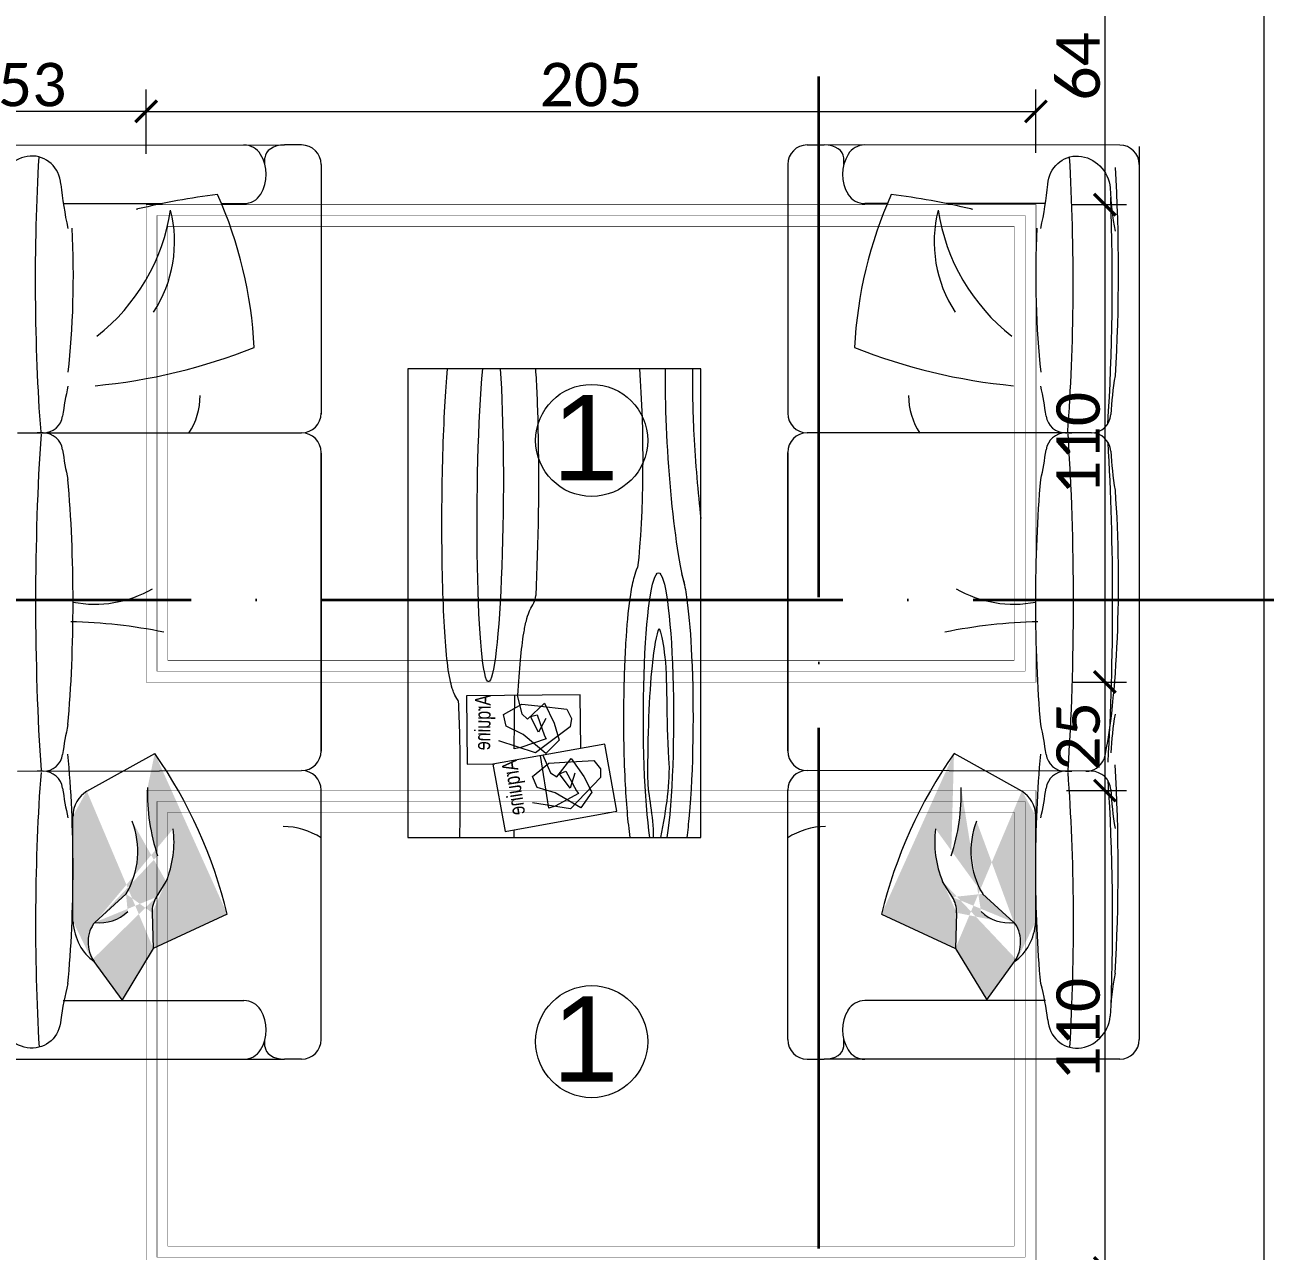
# Model space of a CAD drawing. Header units: centimetres. Extents: x -26724 to 60145, y -23645 to 6771.
# Drawn here: x -11501.2 to -11215.4, y 1959 to 2241.6 of the extents above; entities that cross this region are included whole.
import ezdxf

# ---------------------------------------------------------------- set-up
doc = ezdxf.new("R2010")
doc.units = ezdxf.units.CM
doc.linetypes.add('ACAD_ISO04W100', pattern=[30, 24, -3, 0, -3])
doc.linetypes.add('DALEKOVOD_VN', pattern=[5, 2.5, -2.5])
doc.layers.add('2.IZGLED', color=7, linetype='Continuous', lineweight=13)
doc.layers.add('4.KOTE', color=88, linetype='Continuous', lineweight=15)
doc.layers.add('3.IZGLED 2', color=7, linetype='Continuous', lineweight=9, true_color=0x4a4a4a)
doc.layers.add('IZGLED 2', color=253, linetype='Continuous', lineweight=9, true_color=0x828282)
doc.styles.add('0.15', font='arial.ttf', dxfattribs={"height": 0.15})
doc.styles.add('Gerardo I', font='techl___.ttf', dxfattribs={"width": 0.9, "height": 0.3})
doc.styles.get("Standard").update_dxf_attribs({"font": 'calibri.ttf'})
doc.dimstyles.new('ja 1 50', dxfattribs={"dimtxt": 10, "dimasz": 5, "dimexe": 5, "dimexo": 5, "dimgap": 1, "dimtad": 1, "dimdec": 0, "dimtxsty": 'Standard', "dimblk": 'ARCHTICK', "dimcen": 2.5, "dimclrd": 256, "dimclrt": 7, "dimadec": 0, "dimazin": 0, "dimtfac": 1, "dimtdec": 0, "dimtix": 1, "dimtmove": 1, "dimatfit": 3, "dimldrblk": 'ARCHTICK', "dimfxl": 10, "dimfxlon": 1, "dimlwd": 0, "dimlwe": 9, "dimarcsym": 0})

# ---------------------------------------------------------------- blocks, each defined once
blk = doc.blocks.new('_ArchTick')
at = {"color": 0, "linetype": 'ByBlock', "const_width": 0.15}
blk.add_lwpolyline([(-0.5, -0.5), (0.5, 0.5)], dxfattribs=at)
blk = doc.blocks.new('*D1903')
at = {"layer": '4.KOTE', "color": 0, "lineweight": 9, "transparency": 16777216}
for p, q in [((-11473.22, 2213.27), (-11473.22, 2226.64)), ((-11268.22, 2212.05), (-11268.22, 2226.64))]:
    blk.add_line(p, q, dxfattribs=at)
at = {"layer": '4.KOTE', "lineweight": 0, "transparency": 16777216}
blk.add_line((-11473.22, 2221.64), (-11268.22, 2221.64), dxfattribs=at)
at = {"layer": 'Defpoints', "color": 0, "transparency": 16777216}
for p in [(-11268.22, 2221.64), (-11473.22, 2200.14, 13.5), (-11268.22, 2170.07, 13.5)]:
    blk.add_point(p, dxfattribs=at)
at = {"layer": '4.KOTE', "lineweight": 0, "transparency": 16777216, "xscale": 5, "yscale": 5, "zscale": 5, "rotation": 180}
blk.add_blockref('_ArchTick', (-11473.22, 2221.64), dxfattribs=at)
at = {"layer": '4.KOTE', "lineweight": 0, "transparency": 16777216, "xscale": 5, "yscale": 5, "zscale": 5}
blk.add_blockref('_ArchTick', (-11268.22, 2221.64), dxfattribs=at)
at = {"layer": '4.KOTE', "color": 7, "transparency": 16777216, "insert": (-11370.72, 2227.76), "char_height": 10, "attachment_point": 5}
blk.add_mtext('205', dxfattribs=at)
blk = doc.blocks.new('*D1904')
at = {"layer": '4.KOTE', "color": 0, "lineweight": 9, "transparency": 16777216}
for p, q in [((-11525.73, 2211.89), (-11525.73, 2226.64)), ((-11473.22, 2211.84), (-11473.22, 2226.64))]:
    blk.add_line(p, q, dxfattribs=at)
at = {"layer": '4.KOTE', "lineweight": 0, "transparency": 16777216}
blk.add_line((-11473.22, 2221.64), (-11525.73, 2221.64), dxfattribs=at)
at = {"layer": 'Defpoints', "color": 0, "transparency": 16777216}
for p in [(-11525.73, 2221.64), (-11525.73, 2154.06, 13.5), (-11473.22, 2145.14, 13.5)]:
    blk.add_point(p, dxfattribs=at)
at = {"layer": '4.KOTE', "lineweight": 0, "transparency": 16777216, "xscale": 5, "yscale": 5, "zscale": 5, "rotation": 180}
blk.add_blockref('_ArchTick', (-11525.73, 2221.64), dxfattribs=at)
at = {"layer": '4.KOTE', "lineweight": 0, "transparency": 16777216, "xscale": 5, "yscale": 5, "zscale": 5}
blk.add_blockref('_ArchTick', (-11473.22, 2221.64), dxfattribs=at)
at = {"layer": '4.KOTE', "color": 7, "transparency": 16777216, "insert": (-11499.47, 2227.76), "char_height": 10, "attachment_point": 5}
blk.add_mtext('53', dxfattribs=at)
blk = doc.blocks.new('*D1907')
at = {"layer": '4.KOTE', "color": 0, "lineweight": 9, "transparency": 16777216}
for p, q in [((-11260.34, 2263.89), (-11247.34, 2263.89)), ((-11259.94, 2200.14), (-11247.34, 2200.14))]:
    blk.add_line(p, q, dxfattribs=at)
at = {"layer": '4.KOTE', "lineweight": 0, "transparency": 16777216}
blk.add_line((-11252.34, 2263.89), (-11252.34, 2200.14), dxfattribs=at)
at = {"layer": 'Defpoints', "color": 0, "transparency": 16777216}
for p in [(-11270.8, 2263.89, 13.5), (-11268.22, 2200.14, 13.5), (-11252.34, 2200.14)]:
    blk.add_point(p, dxfattribs=at)
at = {"layer": '4.KOTE', "lineweight": 0, "transparency": 16777216, "xscale": 5, "yscale": 5, "zscale": 5}
for p, rotation in [((-11252.34, 2263.89), 90), ((-11252.34, 2200.14), 270)]:
    blk.add_blockref('_ArchTick', p, dxfattribs=dict(at, rotation=rotation))
at = {"layer": '4.KOTE', "color": 7, "transparency": 16777216, "insert": (-11258.46, 2232.01), "char_height": 10, "attachment_point": 5, "rotation": 90}
blk.add_mtext('64', dxfattribs=at)
blk = doc.blocks.new('*D1908')
at = {"layer": '4.KOTE', "color": 0, "lineweight": 9, "transparency": 16777216}
for p, q in [((-11259.94, 2200.14), (-11247.34, 2200.14)), ((-11259.94, 2090.14), (-11247.34, 2090.14))]:
    blk.add_line(p, q, dxfattribs=at)
at = {"layer": '4.KOTE', "lineweight": 0, "transparency": 16777216}
blk.add_line((-11252.34, 2200.14), (-11252.34, 2090.14), dxfattribs=at)
at = {"layer": 'Defpoints', "color": 0, "transparency": 16777216}
for p in [(-11268.22, 2200.14, 13.5), (-11268.22, 2090.14, 13.5), (-11252.34, 2090.14)]:
    blk.add_point(p, dxfattribs=at)
at = {"layer": '4.KOTE', "lineweight": 0, "transparency": 16777216, "xscale": 5, "yscale": 5, "zscale": 5}
for p, rotation in [((-11252.34, 2200.14), 90), ((-11252.34, 2090.14), 270)]:
    blk.add_blockref('_ArchTick', p, dxfattribs=dict(at, rotation=rotation))
at = {"layer": '4.KOTE', "color": 7, "transparency": 16777216, "insert": (-11258.47, 2145.14), "char_height": 10, "attachment_point": 5, "rotation": 90}
blk.add_mtext('110', dxfattribs=at)
blk = doc.blocks.new('*D1909')
at = {"layer": '4.KOTE', "color": 0, "lineweight": 9, "transparency": 16777216}
for p, q in [((-11259.94, 2090.14), (-11247.34, 2090.14)), ((-11261.21, 2065.14), (-11247.34, 2065.14))]:
    blk.add_line(p, q, dxfattribs=at)
at = {"layer": '4.KOTE', "lineweight": 0, "transparency": 16777216}
blk.add_line((-11252.34, 2090.14), (-11252.34, 2065.14), dxfattribs=at)
at = {"layer": 'Defpoints', "color": 0, "transparency": 16777216}
for p in [(-11268.22, 2090.14, 13.5), (-11280.15, 2065.14, 13.5), (-11252.34, 2065.14)]:
    blk.add_point(p, dxfattribs=at)
at = {"layer": '4.KOTE', "lineweight": 0, "transparency": 16777216, "xscale": 5, "yscale": 5, "zscale": 5}
for p, rotation in [((-11252.34, 2090.14), 90), ((-11252.34, 2065.14), 270)]:
    blk.add_blockref('_ArchTick', p, dxfattribs=dict(at, rotation=rotation))
at = {"layer": '4.KOTE', "color": 7, "transparency": 16777216, "insert": (-11258.47, 2077.64), "char_height": 10, "attachment_point": 5, "rotation": 90}
blk.add_mtext('25', dxfattribs=at)
blk = doc.blocks.new('*D1910')
at = {"layer": '4.KOTE', "color": 0, "lineweight": 9, "transparency": 16777216}
for p, q in [((-11261.21, 2065.14), (-11247.34, 2065.14)), ((-11259.94, 1955.14), (-11247.34, 1955.14))]:
    blk.add_line(p, q, dxfattribs=at)
at = {"layer": '4.KOTE', "lineweight": 0, "transparency": 16777216}
blk.add_line((-11252.34, 2065.14), (-11252.34, 1955.14), dxfattribs=at)
at = {"layer": 'Defpoints', "color": 0, "transparency": 16777216}
for p in [(-11280.15, 2065.14, 13.5), (-11268.22, 1955.14, 13.5), (-11252.34, 1955.14)]:
    blk.add_point(p, dxfattribs=at)
at = {"layer": '4.KOTE', "lineweight": 0, "transparency": 16777216, "xscale": 5, "yscale": 5, "zscale": 5}
for p, rotation in [((-11252.34, 2065.14), 90), ((-11252.34, 1955.14), 270)]:
    blk.add_blockref('_ArchTick', p, dxfattribs=dict(at, rotation=rotation))
at = {"layer": '4.KOTE', "color": 7, "transparency": 16777216, "insert": (-11258.47, 2010.14), "char_height": 10, "attachment_point": 5, "rotation": 90}
blk.add_mtext('110', dxfattribs=at)
blk = doc.blocks.new('*D1936')
at = {"layer": '4.KOTE', "color": 0, "lineweight": 9, "transparency": 16777216}
for p, q in [((-11225.72, 1086.77), (-11225.72, 1071.77)), ((-11430.72, 1085.09), (-11430.72, 1071.77))]:
    blk.add_line(p, q, dxfattribs=at)
at = {"layer": '4.KOTE', "lineweight": 0, "transparency": 16777216}
blk.add_line((-11430.72, 1076.77), (-11225.72, 1076.77), dxfattribs=at)
at = {"layer": 'Defpoints', "color": 0, "transparency": 16777216}
for p in [(-11225.72, 2196.5, 13.5), (-11430.72, 1097.87, 13.5), (-11225.72, 1076.77)]:
    blk.add_point(p, dxfattribs=at)
at = {"layer": '4.KOTE', "lineweight": 0, "transparency": 16777216, "xscale": 5, "yscale": 5, "zscale": 5, "rotation": 180}
blk.add_blockref('_ArchTick', (-11430.72, 1076.77), dxfattribs=at)
at = {"layer": '4.KOTE', "lineweight": 0, "transparency": 16777216, "xscale": 5, "yscale": 5, "zscale": 5}
blk.add_blockref('_ArchTick', (-11225.72, 1076.77), dxfattribs=at)
at = {"layer": '4.KOTE', "color": 7, "transparency": 16777216, "insert": (-11328.22, 1082.89), "char_height": 10, "attachment_point": 5}
blk.add_mtext('205', dxfattribs=at)

msp = doc.modelspace()

# ---------------------------------------------------------------- hatches: boundary and pattern name
at = {"layer": '3.IZGLED 2', "ltscale": 0.3}
h = msp.add_hatch(dxfattribs=at)
h.set_pattern_fill('HOUND', color=256, scale=0.014265, angle=-270, style=0)
h.set_pattern_definition([(90, (4946631.5028, -6595937.697652), (-0.022645856909893, 0.090583427639574), [0.3623337105583, -0.1811668552791]), (180, (4946631.5028, -6595937.697652), (0.090583427639574, -0.022645856909894), [0.3623337105583, -0.1811668552791])])
edge = h.paths.add_edge_path()
edge.add_arc((-11562.27, 2010.35), 110.91, 13.7123, 34.8399)
edge.add_line((-11471.24, 2073.71), (-11486.86, 2064.96))
edge.add_ellipse((-11484.09, 2059.27), major_axis=(0, 6.42), ratio=0.931759, start_angle=27.5786, end_angle=90)
edge.add_line((-11490.07, 2059.27), (-11490.07, 2034.88))
edge.add_ellipse((-11480.43, 2035.79), major_axis=(0, 11.53), ratio=0.838444, start_angle=94.5566, end_angle=150.6541)
edge.add_line((-11485.17, 2025.74), (-11478.78, 2016.95))
edge.add_line((-11478.78, 2016.95), (-11471.57, 2028.76))
edge.add_line((-11471.57, 2028.76), (-11454.52, 2036.64))
edge = h.paths.add_edge_path(flags=17)
edge.add_ellipse((-11484.09, 2059.27), major_axis=(0, 6.42), ratio=0.931759, start_angle=27.5786, end_angle=90)
edge = h.paths.add_edge_path(flags=16)
edge.add_line((-11490.07, 2034.88), (-11490.07, 2059.27))
edge = h.paths.add_edge_path(flags=17)
edge.add_ellipse((-11480.43, 2035.79), major_axis=(0, 11.53), ratio=0.838444, start_angle=94.5566, end_angle=150.6541)
edge = h.paths.add_edge_path(flags=17)
edge.add_line((-11478.78, 2016.95), (-11485.17, 2025.74))
edge = h.paths.add_edge_path(flags=17)
edge.add_line((-11471.57, 2028.76), (-11478.78, 2016.95))
edge = h.paths.add_edge_path(flags=17)
edge.add_line((-11454.52, 2036.64), (-11471.57, 2028.76))
edge = h.paths.add_edge_path(flags=17)
edge.add_arc((-11562.27, 2010.35), 110.91, 13.7123, 34.8399)
edge = h.paths.add_edge_path(flags=0)
edge.add_line((-11486.86, 2064.96), (-11471.24, 2073.71))
h.paths.add_polyline_path([(-11486.86, 2064.96), (-11471.24, 2073.71)], flags=0)
edge = h.paths.add_edge_path(flags=16)
edge.add_line((-11486.86, 2064.96), (-11471.24, 2073.71))
edge.add_line((-11486.86, 2064.96), (-11471.24, 2073.71))
edge.add_line((-11486.86, 2064.96), (-11471.24, 2073.71))
edge.add_arc((-11427.83, 2064.36), 45.07, 178.1229, 198.4601)
edge.add_arc((-11483.77, 2043.56), 8.89, 261.746, 315.1248)
edge.add_arc((-11494.15, 2051.14), 19.02, 328.9608, 381.4062)
edge.add_arc((-11490.88, 2053.37), 24.08, 337.5754, 367.043)
edge.add_ellipse((-11481.52, 2029.92), major_axis=(-0.76, 6.37), ratio=0.787292, start_angle=35.3802, end_angle=125.3802)
edge.add_arc((-11465.42, 2037.19), 6.42, 148.0124, 181.8463)
edge.add_line((-11477.85, 2041.33), (-11485.04, 2034.77))
edge.add_line((-11470.86, 2040.59), (-11468.62, 2044.18))
edge.add_line((-11471.83, 2036.98), (-11471.57, 2028.76))
h = msp.add_hatch(dxfattribs=at)
h.set_pattern_fill('HOUND', color=256, scale=0.014265, angle=-270, style=0)
h.set_pattern_definition([(90, (4946611.5028, -6595937.697652), (-0.022645856909893, 0.090583427639574), [0.3623337105583, -0.1811668552791]), (180, (4946611.5028, -6595937.697652), (0.090583427639574, -0.022645856909894), [0.3623337105583, -0.1811668552791])])
edge = h.paths.add_edge_path()
edge.add_arc((-11196.07, 2010.35), 110.91, 145.1601, 166.2877)
edge.add_line((-11303.82, 2036.64), (-11286.78, 2028.76))
edge.add_line((-11286.78, 2028.76), (-11279.56, 2016.95))
edge.add_line((-11279.56, 2016.95), (-11273.18, 2025.74))
edge.add_ellipse((-11277.92, 2035.79), major_axis=(0, -11.53), ratio=0.838444, start_angle=29.3459, end_angle=85.4434)
edge.add_line((-11268.28, 2034.88), (-11268.28, 2059.27))
edge.add_ellipse((-11274.26, 2059.27), major_axis=(0, -6.42), ratio=0.931759, start_angle=90, end_angle=152.4214)
edge.add_line((-11271.49, 2064.96), (-11287.1, 2073.71))
edge = h.paths.add_edge_path(flags=17)
edge.add_ellipse((-11274.26, 2059.27), major_axis=(0, -6.42), ratio=0.931759, start_angle=90, end_angle=152.4214)
edge = h.paths.add_edge_path(flags=17)
edge.add_line((-11268.28, 2034.88), (-11268.28, 2059.27))
edge = h.paths.add_edge_path(flags=16)
edge.add_ellipse((-11277.92, 2035.79), major_axis=(0, -11.53), ratio=0.838444, start_angle=29.3459, end_angle=85.4434)
edge = h.paths.add_edge_path(flags=17)
edge.add_line((-11279.56, 2016.95), (-11273.18, 2025.74))
edge = h.paths.add_edge_path(flags=17)
edge.add_line((-11286.78, 2028.76), (-11279.56, 2016.95))
edge = h.paths.add_edge_path(flags=17)
edge.add_line((-11303.82, 2036.64), (-11286.78, 2028.76))
edge = h.paths.add_edge_path(flags=17)
edge.add_arc((-11196.07, 2010.35), 110.91, 145.1601, 166.2877)
edge = h.paths.add_edge_path(flags=16)
edge.add_line((-11271.49, 2064.96), (-11287.1, 2073.71))
h.paths.add_polyline_path([(-11271.49, 2064.96), (-11287.1, 2073.71)], flags=16)
edge = h.paths.add_edge_path(flags=17)
edge.add_line((-11271.49, 2064.96), (-11287.1, 2073.71))
edge.add_line((-11271.49, 2064.96), (-11287.1, 2073.71))
edge.add_line((-11271.49, 2064.96), (-11287.1, 2073.71))
edge.add_arc((-11330.51, 2064.36), 45.07, 341.5399, 361.8771)
edge.add_arc((-11274.58, 2043.56), 8.89, 224.8752, 278.254)
edge.add_arc((-11264.2, 2051.14), 19.02, 158.5938, 211.0392)
edge.add_arc((-11267.47, 2053.37), 24.08, 172.957, 202.4246)
edge.add_ellipse((-11276.83, 2029.92), major_axis=(-0.76, -6.37), ratio=0.787292, start_angle=54.6198, end_angle=144.6198)
edge.add_arc((-11292.93, 2037.19), 6.42, 358.1537, 391.9876)
edge.add_line((-11280.5, 2041.33), (-11273.3, 2034.77))
edge.add_line((-11287.48, 2040.59), (-11289.73, 2044.18))
edge.add_line((-11286.51, 2036.98), (-11286.78, 2028.76))

# ---------------------------------------------------------------- linework, layer by layer
at = {"layer": '2.IZGLED', "color": 116, "ltscale": 12, "true_color": 0x136734, "const_width": 0.1, "elevation": 13.5}
for points in [[(-11473.22, 2200.14), (-11268.22, 2200.14), (-11268.22, 2090.14), (-11473.22, 2090.14), (-11473.22, 2200.14)], [(-11473.22, 2065.14), (-11268.22, 2065.14), (-11268.22, 1955.14), (-11473.22, 1955.14), (-11473.22, 2065.14)]]:
    msp.add_lwpolyline(points, dxfattribs=at)
at = {"layer": '2.IZGLED', "color": 1, "linetype": 'DALEKOVOD_VN', "ltscale": 3, "const_width": 0.1, "elevation": 13.5}
for points in [[(-11470.72, 2197.64), (-11270.72, 2197.64), (-11270.72, 2092.64), (-11470.72, 2092.64)], [(-11470.72, 2062.64), (-11270.72, 2062.64), (-11270.72, 1957.64), (-11470.72, 1957.64)]]:
    msp.add_lwpolyline(points, close=True, dxfattribs=at)
at = {"layer": '2.IZGLED', "color": 116, "ltscale": 12, "true_color": 0x136734, "const_width": 0.1, "elevation": 13.5}
for points in [[(-11468.22, 2195.14), (-11273.22, 2195.14), (-11273.22, 2095.14), (-11468.22, 2095.14)], [(-11468.22, 2060.14), (-11273.22, 2060.14), (-11273.22, 1960.14), (-11468.22, 1960.14)]]:
    msp.add_lwpolyline(points, close=True, dxfattribs=at)
at = {"layer": '3.IZGLED 2', "ltscale": 0.3}
for p, q in [((-11509.42, 2213.88, 13.5), (-11441.34, 2213.9, 13.5)), ((-11437.42, 2213.9, 13.5), (-11441.34, 2213.9, 13.5)), ((-11320.92, 2213.9, 13.5), (-11317.01, 2213.9, 13.5)), ((-11248.92, 2213.88, 13.5), (-11317.01, 2213.9, 13.5)), ((-11244.42, 2213.56, 13.5), (-11244.42, 2007.74, 13.5)), ((-11445.84, 2209.4, 8.36), (-11445.84, 2210.93, 10.11)), ((-11432.92, 2209.4, 13.5), (-11432.92, 2151.87, 13.5)), ((-11325.42, 2209.4, 13.5), (-11325.42, 2151.87, 13.5)), ((-11312.51, 2209.4, 8.36), (-11312.51, 2210.93, 10.11)), ((-11492.3, 2200.39, 13.5), (-11469.47, 2200.39, 13.5)), ((-11455.88, 2200.39, 13.5), (-11450.68, 2200.39, 13.5)), ((-11302.46, 2200.39, 13.5), (-11307.67, 2200.39, 13.5)), ((-11266.05, 2200.39, 13.5), (-11288.88, 2200.39, 13.5)), ((-11412.92, 2162.32, 13.5), (-11412.92, 2054.32, 13.5)), ((-11345.42, 2162.32, 13.5), (-11412.92, 2162.32, 13.5)), ((-11345.42, 2054.32, 13.5), (-11345.42, 2162.32, 13.5)), ((-11432.92, 2151.87, 13.5), (-11432.92, 2151.86, 13.5)), ((-11432.92, 2151.87, 13.5), (-11432.92, 2151.86, 13.5)), ((-11325.42, 2151.87, 13.5), (-11325.42, 2151.86, 13.5)), ((-11325.42, 2151.87, 13.5), (-11325.42, 2151.86, 13.5)), ((-11502.88, 2147.56, 13.5), (-11437.42, 2147.56, 13.5)), ((-11496.92, 2147.54, 13.5), (-11498.36, 2147.54, 13.5)), ((-11255.46, 2147.56, 13.5), (-11320.92, 2147.56, 13.5)), ((-11261.42, 2147.54, 13.5), (-11259.98, 2147.54, 13.5)), ((-11432.92, 2074.27, 13.5), (-11432.92, 2143.06, 13.5)), ((-11432.92, 2142.87, 13.5), (-11432.92, 2074.27, 13.5)), ((-11325.42, 2074.27, 13.5), (-11325.42, 2143.06, 13.5)), ((-11325.42, 2142.87, 13.5), (-11325.42, 2074.27, 13.5)), ((-11388.41, 2074.79, 13.5), (-11388.31, 2087.07, 13.5)), ((-11387.72, 2087.07, 13.5), (-11386.68, 2082.82, 13.5)), ((-11390.92, 2082.67, 13.5), (-11386.67, 2085.05, 13.5)), ((-11386.67, 2085.05, 13.5), (-11383.01, 2084.68, 13.5)), ((-11385.39, 2081.61, 13.5), (-11381.42, 2085.28, 13.5)), ((-11383.01, 2084.68, 13.5), (-11376.32, 2083.92, 13.5)), ((-11381.42, 2085.28, 13.5), (-11379.23, 2080.69, 13.5)), ((-11376.32, 2083.92, 13.5), (-11375.2, 2081.74, 13.5)), ((-11390.26, 2079.95, 13.5), (-11390.92, 2082.67, 13.5)), ((-11386.68, 2082.82, 13.5), (-11385.39, 2081.61, 13.5)), ((-11384.67, 2082.23, 13.5), (-11383.12, 2082.59, 13.5)), ((-11382.81, 2078.56, 13.5), (-11384.67, 2082.23, 13.5)), ((-11383.12, 2082.59, 13.5), (-11381.46, 2077.71, 13.5)), ((-11381.15, 2081.76, 13.5), (-11382.81, 2078.56, 13.5)), ((-11379.23, 2080.69, 13.5), (-11378.03, 2076.76, 13.5)), ((-11375.2, 2081.74, 13.5), (-11375.53, 2079.81, 13.5)), ((-11386.37, 2078.05, 13.5), (-11390.26, 2079.95, 13.5)), ((-11381.15, 2073.69, 13.5), (-11386.37, 2078.05, 13.5)), ((-11375.53, 2079.81, 13.5), (-11383.49, 2073.84, 13.5)), ((-11381.46, 2077.71, 13.5), (-11381.08, 2077.03, 13.5)), ((-11383.49, 2073.84, 13.5), (-11391.94, 2076.63, 13.5)), ((-11386.88, 2075.03, 13.5), (-11388.41, 2074.79, 13.5)), ((-11381.08, 2077.03, 13.5), (-11386.88, 2075.03, 13.5)), ((-11378.03, 2076.76, 13.5), (-11381.15, 2073.69, 13.5)), ((-11486.86, 2064.96, 12.25), (-11471.24, 2073.71, 6.16)), ((-11432.92, 2074.27, 13.5), (-11432.92, 2074.25, 13.5)), ((-11432.92, 2074.27, 13.5), (-11432.92, 2074.25, 13.5)), ((-11432.92, 2074.27, 13.5), (-11432.92, 2074.25, 13.5)), ((-11380.44, 2061.06, 13.5), (-11382.39, 2073.18, 13.5)), ((-11381.81, 2073.28, 13.5), (-11380.07, 2069.26, 13.5)), ((-11378.6, 2068.28, 13.5), (-11375.3, 2072.56, 13.5)), ((-11376.77, 2071.7, 13.5), (-11370.05, 2072.07, 13.5)), ((-11375.3, 2072.56, 13.5), (-11372.37, 2068.4, 13.5)), ((-11370.05, 2072.07, 13.5), (-11368.58, 2070.11, 13.5)), ((-11325.42, 2074.27, 13.5), (-11325.42, 2074.25, 13.5)), ((-11325.42, 2074.27, 13.5), (-11325.42, 2074.25, 13.5)), ((-11325.42, 2074.27, 13.5), (-11325.42, 2074.25, 13.5)), ((-11271.49, 2064.96, 12.25), (-11287.1, 2073.71, 6.16)), ((-11502.88, 2069.59, 13.5), (-11437.42, 2069.75, 13.5)), ((-11496.92, 2069.58, 13.5), (-11498.36, 2069.58, 13.5)), ((-11384.23, 2068.4, 13.5), (-11380.44, 2071.46, 13.5)), ((-11380.44, 2071.46, 13.5), (-11376.77, 2071.7, 13.5)), ((-11380.07, 2069.26, 13.5), (-11378.6, 2068.28, 13.5)), ((-11377.99, 2069.01, 13.5), (-11376.53, 2069.62, 13.5)), ((-11375.55, 2065.71, 13.5), (-11377.99, 2069.01, 13.5)), ((-11376.53, 2069.62, 13.5), (-11374.08, 2065.1, 13.5)), ((-11374.45, 2069.13, 13.5), (-11375.55, 2065.71, 13.5)), ((-11368.58, 2070.11, 13.5), (-11368.58, 2068.16, 13.5)), ((-11255.47, 2069.59, 13.5), (-11320.92, 2069.75, 13.5)), ((-11261.42, 2069.58, 13.5), (-11259.98, 2069.58, 13.5)), ((-11383.13, 2065.83, 13.5), (-11384.23, 2068.4, 13.5)), ((-11368.58, 2068.16, 13.5), (-11375.43, 2060.94, 13.5)), ((-11372.37, 2068.4, 13.5), (-11370.53, 2064.73, 13.5)), ((-11432.92, 2007.74, 13.5), (-11432.92, 2065.27, 13.5)), ((-11378.97, 2064.61, 13.5), (-11383.13, 2065.83, 13.5)), ((-11373.1, 2061.18, 13.5), (-11378.97, 2064.61, 13.5)), ((-11373.59, 2064.48, 13.5), (-11378.97, 2061.55, 13.5)), ((-11374.08, 2065.1, 13.5), (-11373.59, 2064.48, 13.5)), ((-11370.53, 2064.73, 13.5), (-11373.1, 2061.18, 13.5)), ((-11325.42, 2007.74, 13.5), (-11325.42, 2065.27, 13.5)), ((-11375.43, 2060.94, 13.5), (-11384.23, 2062.28, 13.5)), ((-11378.97, 2061.55, 13.5), (-11380.44, 2061.06, 13.5)), ((-11490.07, 2034.88, 13.5), (-11490.07, 2059.27, 13.5)), ((-11268.28, 2034.88, 13.5), (-11268.28, 2059.27, 13.5)), ((-11412.92, 2054.32, 13.5), (-11345.42, 2054.32, 13.5)), ((-11470.86, 2040.59, 6.16), (-11468.62, 2044.18, 6.16)), ((-11287.48, 2040.59, 6.16), (-11289.73, 2044.18, 6.16)), ((-11477.85, 2041.33, 7.53), (-11485.04, 2034.77, 9.38)), ((-11280.5, 2041.33, 7.53), (-11273.3, 2034.77, 9.38)), ((-11471.83, 2036.98, 6.16), (-11471.57, 2028.76, 6.16)), ((-11454.52, 2036.64, 6.16), (-11471.57, 2028.76, 6.16)), ((-11303.82, 2036.64, 6.16), (-11286.78, 2028.76, 6.16)), ((-11286.51, 2036.98, 6.16), (-11286.78, 2028.76, 6.16)), ((-11471.57, 2028.76, 6.16), (-11478.78, 2016.95, 6.16)), ((-11286.78, 2028.76, 6.16), (-11279.56, 2016.95, 6.16)), ((-11478.78, 2016.95, 6.16), (-11485.17, 2025.74, 10.32)), ((-11279.56, 2016.95, 6.16), (-11273.18, 2025.74, 10.32)), ((-11492.3, 2016.75, 13.5), (-11450.68, 2016.74, 13.5)), ((-11478.78, 2016.95, 6.16), (-11478.78, 2016.95, 6.16)), ((-11266.05, 2016.75, 13.5), (-11307.67, 2016.74, 13.5)), ((-11279.56, 2016.95, 6.16), (-11279.56, 2016.95, 6.16)), ((-11445.84, 2006.2, 10.11), (-11445.84, 2007.8, 10.11)), ((-11312.51, 2006.2, 10.11), (-11312.51, 2007.8, 10.11)), ((-11509.42, 2003.26, 13.5), (-11441.34, 2003.24, 13.5)), ((-11437.42, 2003.24, 13.5), (-11441.34, 2003.24, 13.5)), ((-11320.92, 2003.24, 13.5), (-11317.01, 2003.24, 13.5)), ((-11248.92, 2003.26, 13.5), (-11317.01, 2003.24, 13.5))]:
    msp.add_line(p, q, dxfattribs=at)
at = {"layer": '3.IZGLED 2', "ltscale": 12, "elevation": 13.5}
msp.add_lwpolyline([(-11215.71, 1893.89), (-11525.73, 1893.89), (-11525.73, 2263.89), (-11215.71, 2263.89)], close=True, dxfattribs=at)
at = {"layer": '3.IZGLED 2', "ltscale": 0.3, "elevation": 13.5}
msp.add_lwpolyline([(-11373.09, 2074.84), (-11373.21, 2087.21), (-11399.4, 2086.96), (-11399.25, 2071.24), (-11392.86, 2071.3)], dxfattribs=at)
msp.add_lwpolyline([(-11393.31, 2071.22), (-11390.53, 2055.74), (-11364.75, 2060.36), (-11367.53, 2075.84)], close=True, dxfattribs=at)
at = {"layer": '3.IZGLED 2', "ltscale": 0.3}
for centre, radius, start, end in [((-11450.69, 2209.39, 13.5), 4.5, 31.22, 90.0176), ((-11437.42, 2209.4, 13.5), 4.5, 0, 90), ((-11320.92, 2209.4, 13.5), 4.5, 90, 180), ((-11307.66, 2209.39, 13.5), 4.5, 89.9824, 148.78), ((-11248.92, 2209.38, 13.5), 4.5, 0, 90), ((-11454.41, 2207.14, 13.5), 8.85, 329.0017, 31.22), ((-11303.93, 2207.14, 13.5), 8.85, 148.78, 210.9983), ((-11403.3, 2213.78, 13.5), 90, 185.712, 192.2542), ((-11355.05, 2213.78, 13.5), 90, 347.7458, 354.288), ((-11186.38, 2206.14, 13.5), 64.77, 181.9114, 190.7686), ((-11434.23, 2027.76, 8.36), 176.2, 97.3595, 103.4233), ((-11546.47, 2162.32, 8.36), 98.27, 2.8519, 24.132), ((-11450.68, 2204.89, 13.5), 4.5, 270.0176, 329.0017), ((-11307.67, 2204.89, 13.5), 4.5, 210.9983, 269.9824), ((-11211.87, 2162.32, 8.36), 98.27, 155.868, 177.1481), ((-11324.12, 2027.76, 8.36), 176.2, 76.5767, 82.6405), ((-11512.81, 2205.83, 8.36), 45.76, 308.0811, 351.2668), ((-11474.08, 2194.76, 8.36), 4.5, 103.4233, 109.0697), ((-11496.4, 2191.61, 8.36), 29.73, 326.8211, 14.1568), ((-11261.94, 2191.61, 8.36), 29.73, 165.8432, 213.1789), ((-11245.54, 2205.83, 8.36), 45.76, 188.7332, 231.9189), ((-11284.26, 2194.76, 8.36), 4.5, 70.9303, 76.5767), ((-11497.32, 2290.71, 8.36), 132.86, 275.3471, 291.6367), ((-11261.03, 2290.71, 8.36), 132.86, 248.3633, 264.6529), ((-11161.15, 2146.44, 13.5), 90, 170.869, 176.5914), ((-11403.3, 2139.19, 13.5), 90, 167.7458, 172.1844), ((-11355.05, 2139.19, 13.5), 90, 7.8156, 12.2542), ((-11476.5, 2156.15, 13.5), 15.73, 326.4811, 0.0699), ((-11281.85, 2156.15, 13.5), 15.73, 179.9301, 213.5189), ((-11437.42, 2152.06, 13.5), 4.5, 270, 0), ((-11320.92, 2152.06, 13.5), 4.5, 180, 270), ((-11255.48, 2152.06, 13.5), 4.5, 270.2271, 356.5914), ((-11496.92, 2152.04, 13.5), 4.5, 270, 352.1844), ((-11261.42, 2152.04, 13.5), 4.5, 187.8156, 270), ((-11496.92, 2143.04, 13.5), 4.5, 7.8156, 90), ((-11437.42, 2143.06, 13.5), 4.5, 0, 90), ((-11320.92, 2143.06, 13.5), 4.5, 90, 180), ((-11261.42, 2143.04, 13.5), 4.5, 90, 172.1844), ((-11255.49, 2143.06, 13.5), 4.5, 3.38, 90.2271), ((-11403.3, 2155.89, 13.5), 90, 187.8156, 192.2542), ((-11355.05, 2155.89, 13.5), 90, 347.7458, 352.1844), ((-11161.15, 2148.63, 13.5), 90, 183.38, 189.131), ((-11485.03, 2134.76, 13.5), 26.68, 259.1122, 299.9004), ((-11387.97, 2110.33, 13.5), 4.5, 327.6732, 357.0421), ((-11273.32, 2134.76, 13.5), 26.68, 240.0996, 280.8878), ((-11493.48, 1981.65, 13.5), 122.43, 78.5213, 88.6457), ((-11264.86, 1981.65, 13.5), 122.43, 91.3543, 101.4787), ((-11403.3, 2061.23, 13.5), 90, 167.7458, 172.1844), ((-11355.05, 2061.23, 13.5), 90, 7.8156, 12.2542), ((-11161.15, 2068.49, 13.5), 90, 170.869, 176.5957), ((-11496.92, 2074.08, 13.5), 4.5, 270, 352.1844), ((-11562.27, 2010.35, 6.16), 110.91, 13.7123, 34.8399), ((-11437.42, 2074.25, 13.5), 4.5, 270, 0), ((-11320.92, 2074.25, 13.5), 4.5, 180, 270), ((-11196.07, 2010.35, 6.16), 110.91, 145.1601, 166.2877), ((-11261.42, 2074.08, 13.5), 4.5, 187.8156, 270), ((-11256.72, 2074.09, 13.5), 4.5, 269.8201, 336.728), ((-11496.92, 2065.08, 13.5), 4.5, 7.8156, 90), ((-11437.42, 2065.25, 13.5), 4.5, 0, 90), ((-11320.92, 2065.25, 13.5), 4.5, 90, 180), ((-11261.42, 2065.08, 13.5), 4.5, 90, 172.1844), ((-11255.48, 2065.09, 13.5), 4.5, 3.3928, 89.8201), ((-11403.3, 2077.93, 13.5), 90, 187.8156, 192.2542), ((-11427.83, 2064.36, 6.16), 45.07, 178.1229, 198.4601), ((-11330.51, 2064.36, 6.16), 45.07, 341.5399, 1.8771), ((-11355.05, 2077.93, 13.5), 90, 347.7458, 352.1844), ((-11161.15, 2070.68, 13.5), 90, 183.3928, 189.131), ((-11494.15, 2051.14, 7.53), 19.02, 328.9608, 21.4062), ((-11264.2, 2051.14, 7.53), 19.02, 158.5938, 211.0392), ((-11490.88, 2053.37, 6.16), 24.08, 337.5754, 7.043), ((-11441.61, 2041.11, 13.5), 15.73, 56.4811, 90.0699), ((-11316.73, 2041.11, 13.5), 15.73, 89.9301, 123.5189), ((-11267.47, 2053.37, 6.16), 24.08, 172.957, 202.4246), ((-11465.42, 2037.19, 6.16), 6.42, 148.0124, 181.8463), ((-11292.93, 2037.19, 6.16), 6.42, 358.1537, 31.9876), ((-11483.77, 2043.56, 6.16), 8.89, 261.746, 315.1248), ((-11274.58, 2043.56, 6.16), 8.89, 224.8752, 278.254), ((-11431.67, 2004.87, 13.5), 61.63, 165.1683, 173.0747), ((-11326.67, 2004.87, 13.5), 61.63, 6.9253, 14.8317), ((-11186.38, 2010.98, 13.5), 64.77, 169.2314, 178.0886), ((-11450.68, 2012.24, 13.5), 4.5, 30.9983, 89.9824), ((-11307.67, 2012.24, 13.5), 4.5, 90.0176, 149.0017), ((-11454.41, 2010, 13.5), 8.85, 328.78, 30.9983), ((-11303.93, 2010, 13.5), 8.85, 149.0017, 211.22), ((-11437.42, 2007.74, 13.5), 4.5, 270, 0), ((-11320.92, 2007.74, 13.5), 4.5, 180, 270), ((-11248.92, 2007.74, 13.5), 4.5, 270, 0), ((-11450.69, 2007.74, 13.5), 4.5, 269.9824, 328.78), ((-11307.66, 2007.74, 13.5), 4.5, 211.22, 270.0176)]:
    msp.add_arc(centre, radius, start, end, dxfattribs=at)
at = {"layer": '3.IZGLED 2', "ltscale": 0.3, "extrusion": (1.44749e-14, -0.752577, 0.658505)}
msp.add_arc((-11441.34, 1463.52, -1657.24), 4.5, 90, 180, dxfattribs=at)
at = {"layer": '3.IZGLED 2', "ltscale": 0.3, "extrusion": (-1.53044e-14, -0.752577, 0.658505)}
msp.add_arc((-11317.01, 1463.52, -1657.24), 4.5, 0, 90, dxfattribs=at)
at = {"layer": '3.IZGLED 2', "ltscale": 0.3, "extrusion": (0.363078, -1.27341e-11, 0.931759)}
msp.add_arc((2059.27, 10704.45, -4159.21), 6.42, 27.5786, 90, dxfattribs=at)
at = {"layer": '3.IZGLED 2', "ltscale": 0.3, "extrusion": (-0.363078, -1.27337e-11, 0.931759)}
msp.add_arc((-2059.27, -10500.83, 4103.84), 6.42, 90, 152.4214, dxfattribs=at)
at = {"layer": '3.IZGLED 2', "ltscale": 0.3, "extrusion": (0.544987, -1.91155e-11, 0.838444)}
msp.add_arc((2035.79, 9629.64, -6250.62), 11.53, 94.5566, 150.6541, dxfattribs=at)
at = {"layer": '3.IZGLED 2', "ltscale": 0.3, "extrusion": (0.612237, 0.073053, 0.787292)}
msp.add_arc((3375.95, 8790.66, -6875.54), 6.42, 35.3802, 125.3802, dxfattribs=at)
at = {"layer": '3.IZGLED 2', "ltscale": 0.3, "extrusion": (-0.612237, 0.073053, 0.787292)}
msp.add_arc((-679.54, -9000.6, 7057.96), 6.42, 54.6198, 144.6198, dxfattribs=at)
at = {"layer": '3.IZGLED 2', "ltscale": 0.3, "extrusion": (-0.544987, -1.91149e-11, 0.838444)}
msp.add_arc((-2035.79, -9451.96, 6152.39), 11.53, 29.3459, 85.4434, dxfattribs=at)
at = {"layer": '3.IZGLED 2', "ltscale": 0.3, "extrusion": (-1.44749e-14, 0.752577, 0.658505)}
msp.add_arc((11441.34, -1313.48, 1516.48), 4.5, 360, 90, dxfattribs=at)
at = {"layer": '3.IZGLED 2', "ltscale": 0.3, "extrusion": (1.53044e-14, 0.752577, 0.658505)}
msp.add_arc((11317.01, -1313.48, 1516.48), 4.5, 90, 180, dxfattribs=at)
at = {"layer": '3.IZGLED 2', "ltscale": 0.3}
for centre, major_axis, ratio, start_param, end_param in [((-11500.05, 2203.65, 13.5), (3.13, 7.15), 0.910767, -1.037843, 1.906765), ((-11268.7, 2182.63, 13.5), (-0.01, 68.46), 0.132088, 4.178543, 5.141554), ((-11259.68, 2182.34, 13.5), (-0.02, 69.93), 0.129311, 4.225608, 4.993713), ((-11261.03, 2183.81, 13.5), (0, -40.63), 0.178349, 4.441122, 5.291324), ((-11349.55, 2141.89, 13.5), (-2.24, 33.34), 0.103947, 0.90418, 2.68889), ((-11489.65, 2108.56, 13.5), (0, 76.28), 0.118534, 1.038522, 2.103071), ((-11497.31, 2108.56, 13.5), (0, -51.59), 0.140455, 0.991862, 2.149731), ((-11497.31, 2047.07, 13.5), (0, 48.3), 0.150023, 4.133454, 5.291324), ((-11489.65, 2034.49, 13.5), (0.01, -68.46), 0.132088, 4.178543, 5.14157), ((-11256.53, 2047.07, 13.5), (0, -55.09), 0.131518, 1.12027, 2.021323), ((-11258.29, 2013.48, 13.5), (-3.13, -7.15), 0.910767, -1.037843, 1.906765)]:
    msp.add_ellipse(centre, major_axis=major_axis, ratio=ratio, start_param=start_param, end_param=end_param, dxfattribs=at)
at = {"layer": '3.IZGLED 2', "ltscale": 0.3, "extrusion": (0, 0, -1)}
for centre, major_axis, ratio, start_param, end_param in [((-11489.65, 2182.63, 13.5), (0.01, 68.46), 0.132088, 4.178543, 5.141554), ((-11258.29, 2203.65, 13.5), (-3.13, 7.15), 0.910767, -1.037843, 1.906765), ((-11256.53, 2184.71, 13.5), (0, 55.09), 0.131518, 1.12027, 2.021323), ((-11497.31, 2183.81, 13.5), (0, -40.63), 0.178349, 4.441122, 5.291324), ((-11393.95, 2131.51, 13.5), (0.39, 41.31), 0.072793, 0.728351, 5.553444), ((-11362.3, 2141.46, 13.5), (0, 33.41), 0.103947, 0.896622, 2.413998), ((-11268.7, 2108.56, 13.5), (0, 76.28), 0.118534, 1.038522, 2.103071), ((-11259.68, 2108.55, 13.5), (0, 79.15), 0.114245, 1.085884, 2.055259), ((-11261.03, 2108.56, 13.5), (0, -51.59), 0.140455, 0.991862, 2.149731), ((-11256.54, 2112.56, 13.5), (-0.11, -48.49), 0.149739, 4.245967, 5.691284), ((-11355.19, 2081.9, 13.5), (0, 33.41), 0.103947, 3.741291, 8.825079), ((-11261.03, 2047.07, 13.5), (0, 48.3), 0.150023, 4.133454, 5.291324), ((-11268.7, 2034.49, 13.5), (-0.01, -68.46), 0.132088, 4.178543, 5.14157), ((-11259.68, 2034.78, 13.5), (-0.02, -69.93), 0.129311, 4.225608, 4.993748), ((-11500.05, 2013.48, 13.5), (3.13, -7.15), 0.910767, -1.037843, 1.906765)]:
    msp.add_ellipse(centre, major_axis=major_axis, ratio=ratio, start_param=start_param, end_param=end_param, dxfattribs=at)
at = {"layer": '3.IZGLED 2', "ltscale": 0.3}
for points, knots in [([(-11401.3, 2085.79, 13.5), (-11401.32, 2085.82, 13.5), (-11401.34, 2085.85, 13.5), (-11402.21, 2087.14, 13.5), (-11402.44, 2087.92, 13.5), (-11402.92, 2089.38, 13.5), (-11403.07, 2090.03, 13.5), (-11403.61, 2092.61, 13.5), (-11403.87, 2094.75, 13.5), (-11404.35, 2100.05, 13.5), (-11404.54, 2103.16, 13.5), (-11405, 2113.61, 13.5), (-11405.13, 2122.06, 13.5), (-11405, 2138.64, 13.5), (-11404.77, 2146.72, 13.5), (-11404.22, 2156.8, 13.5), (-11404.02, 2159.72, 13.5), (-11403.79, 2162.32, 13.5)], [3.243884, 3.243884, 3.243884, 3.243884, 3.246309, 3.246309, 3.355773, 3.355773, 3.465236, 3.465236, 3.770951, 3.770951, 4.076666, 4.076666, 4.688095, 4.688095, 5.26429, 5.26429, 5.52831, 5.52831, 5.52831, 5.52831]), ([(-11383.53, 2162.32, 13.5), (-11383.52, 2162.1, 13.5), (-11383.5, 2161.88, 13.5), (-11383.24, 2157.86, 13.5), (-11383.06, 2153.39, 13.5), (-11382.67, 2136.32, 13.5), (-11382.87, 2121.69, 13.5), (-11383.47, 2110.1, 13.5)], [0.748309, 0.748309, 0.748309, 0.748309, 0.770704, 0.770704, 1.150453, 1.150453, 2.103376, 2.103376, 2.103376, 2.103376]), ([(-11347.36, 2162.23, 13.5), (-11347.42, 2157.93, 13.5), (-11347.31, 2152.68, 13.5), (-11346.7, 2140.64, 13.5), (-11346.12, 2133.78, 13.5), (-11345.42, 2127.86, 13.5)], [0.90418, 0.90418, 0.90418, 0.90418, 1.413479, 1.413479, 2.022901, 2.022901, 2.022901, 2.022901]), ([(-11361.7, 2054.32, 13.5), (-11362.2, 2057.83, 13.5), (-11362.58, 2062.33, 13.5), (-11363.13, 2073.52, 13.5), (-11363.23, 2080.39, 13.5), (-11363.05, 2091.84, 13.5), (-11362.86, 2096.52, 13.5), (-11362.32, 2104.4, 13.5), (-11361.99, 2107.68, 13.5), (-11361.33, 2111.92, 13.5), (-11361.06, 2113.28, 13.5), (-11360.53, 2115.18, 13.5), (-11360.33, 2115.82, 13.5), (-11359.99, 2116.51, 13.5)], [3.773759, 3.773759, 3.773759, 3.773759, 4.272427, 4.272427, 4.863149, 4.863149, 5.296726, 5.296726, 5.691344, 5.691344, 5.930407, 5.930407, 6.070321, 6.070321, 6.070321, 6.070321]), ([(-11349.86, 2115.16, 13.5), (-11349.63, 2114.48, 13.5), (-11349.46, 2113.77, 13.5), (-11349.01, 2111.68, 13.5), (-11348.77, 2110.2, 13.5), (-11348.11, 2105.09, 13.5), (-11347.77, 2100.83, 13.5), (-11346.97, 2084.18, 13.5), (-11347.19, 2069.33, 13.5), (-11348.28, 2057.52, 13.5), (-11348.47, 2055.83, 13.5), (-11348.68, 2054.32, 13.5)], [0.305708, 0.305708, 0.305708, 0.305708, 0.447602, 0.447602, 0.678362, 0.678362, 1.139884, 1.139884, 2.29396, 2.29396, 2.509443, 2.509443, 2.509443, 2.509443]), ([(-11387.61, 2087.07, 13.5), (-11387.43, 2090.04, 13.5), (-11387.22, 2092.76, 13.5), (-11386.76, 2097.54, 13.5), (-11386.51, 2099.6, 13.5), (-11386.05, 2102.4, 13.5), (-11385.86, 2103.33, 13.5), (-11385.45, 2104.95, 13.5), (-11385.25, 2105.64, 13.5), (-11384.71, 2106.92, 13.5), (-11384.51, 2107.37, 13.5), (-11384.16, 2107.93, 13.5)], [5.3302936, 5.3302936, 5.3302936, 5.3302936, 5.5883166, 5.5883166, 5.8456071, 5.8456071, 5.9949899, 5.9949899, 6.1104567, 6.1104567, 6.1642325, 6.1642325, 6.1642325, 6.1642325]), ([(-11356.32, 2054.32, 13.5), (-11356.24, 2059.54, 13.5), (-11357.57, 2063.83, 13.5), (-11357.67, 2077.49, 13.5), (-11357.29, 2087.19, 13.5), (-11356.15, 2098.15, 13.5), (-11355.55, 2101.25, 13.5), (-11355.03, 2102.47, 13.5)], [4.264128, 4.264128, 4.264128, 4.264128, 4.641418, 4.641418, 5.497013, 5.497013, 6.042202, 6.042202, 6.042202, 6.042202]), ([(-11355.03, 2102.47, 13.5), (-11354.65, 2101.57, 13.5), (-11354.21, 2099.63, 13.5), (-11353.06, 2091.31, 13.5), (-11353.46, 2081.67, 13.5), (-11352.46, 2066.85, 13.5), (-11353.44, 2061.01, 13.5), (-11354.71, 2054.32, 13.5)], [0.240983, 0.240983, 0.240983, 0.240983, 0.64423, 0.64423, 1.499825, 1.499825, 2.029119, 2.029119, 2.029119, 2.029119]), ([(-11401.3, 2085.79, 13.5), (-11401.19, 2083.28, 13.5), (-11401.1, 2080.58, 13.5), (-11400.87, 2070.41, 13.5), (-11400.87, 2062.21, 13.5), (-11401.04, 2054.32, 13.5)], [0.9290277, 0.9290277, 0.9290277, 0.9290277, 1.1504532, 1.1504532, 1.7225604, 1.7225604, 1.7225604, 1.7225604])]:
    msp.add_open_spline(points, degree=3, knots=knots, dxfattribs=at)
msp.add_open_spline([(-11388.43, 2054.32, 13.5), (-11388.43, 2054.92, 13.5), (-11388.44, 2055.52, 13.5), (-11388.44, 2056.12, 13.5)], degree=3, dxfattribs=at)
at = {"layer": '4.KOTE', "color": 3}
for centre in [(-11370.58, 2145.82), (-11370.58, 2007.28)]:
    msp.add_circle(centre, 12.91, dxfattribs=at)
at = {"layer": 'IZGLED 2', "color": 32, "linetype": 'ACAD_ISO04W100', "lineweight": 35, "ltscale": 5}
for p, q in [((-11318.27, 458.59), (-11318.27, 2532.2)), ((-11732.95, 2109.12), (-9349.33, 2109.12))]:
    msp.add_line(p, q, dxfattribs=at)

# ---------------------------------------------------------------- texts
at = {"layer": '3.IZGLED 2', "ltscale": 0.3, "style": 'Gerardo I', "text_generation_flag": 2, "width": 0.9}
for rotation, p in [(89.2016, (-11393.81, 2087.19, 13.5)), (98.8075, (-11387.84, 2072.38, 13.5))]:
    msp.add_text('Arquine', height=3.6, rotation=rotation, dxfattribs=at).set_placement(p)
at = {"layer": 'IZGLED 2', "color": 3, "style": '0.15'}
for p in [(-11379.65, 2136.63), (-11379.65, 1998.09)]:
    msp.add_text('1', height=19.65, dxfattribs=at).set_placement(p)

# ---------------------------------------------------------------- dimensions: what is measured, and where the dimension line sits
at = {"layer": '4.KOTE'}
for base, p1, p2, picture, middle in [((-11252.34, 2200.14), (-11270.8, 2263.89, 13.5), (-11268.22, 2200.14, 13.5), '*D1907', (-11258.46, 2232.01)), ((-11252.34, 2090.14), (-11268.22, 2200.14, 13.5), (-11268.22, 2090.14, 13.5), '*D1908', (-11258.47, 2145.14)), ((-11252.34, 2065.14), (-11268.22, 2090.14, 13.5), (-11280.15, 2065.14, 13.5), '*D1909', (-11258.47, 2077.64)), ((-11252.34, 1955.14), (-11280.15, 2065.14, 13.5), (-11268.22, 1955.14, 13.5), '*D1910', (-11258.47, 2010.14))]:
    dim = msp.add_linear_dim(base=base, p1=p1, p2=p2, angle=90, dimstyle='ja 1 50', dxfattribs=at)
    dim.commit()
    dim.dimension.update_dxf_attribs({"geometry": picture, "text_midpoint": middle})
for base, p1, p2, picture, middle in [((-11525.73, 2221.64), (-11473.22, 2145.14, 13.5), (-11525.73, 2154.06, 13.5), '*D1904', (-11499.47, 2227.76)), ((-11268.22, 2221.64), (-11473.22, 2200.14, 13.5), (-11268.22, 2170.07, 13.5), '*D1903', (-11370.72, 2227.76)), ((-11225.72, 1076.77), (-11430.72, 1097.87, 13.5), (-11225.72, 2196.5, 13.5), '*D1936', (-11328.22, 1082.89))]:
    dim = msp.add_linear_dim(base=base, p1=p1, p2=p2, dimstyle='ja 1 50', dxfattribs=at)
    dim.commit()
    dim.dimension.update_dxf_attribs({"geometry": picture, "text_midpoint": middle})

doc.saveas('drawing.dxf')
